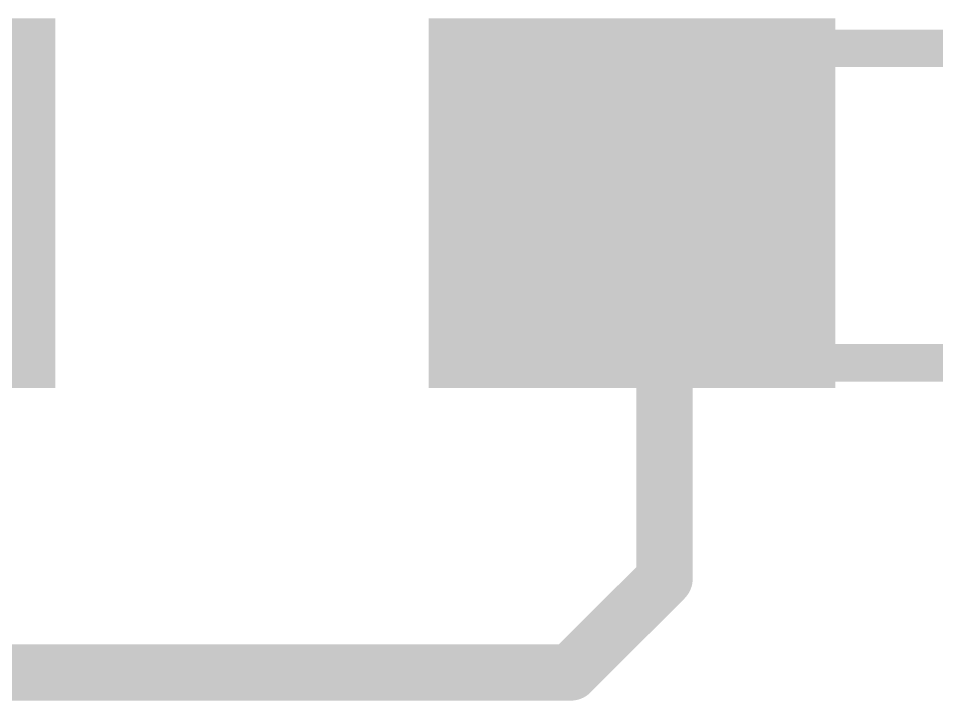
# Model space of a CAD drawing. Extents: x -15.2 to 71.4, y -14.5 to 36.9.
# Drawn here: x 39.654 to 42.138, y 12.878 to 14.724 of the extents above; entities that cross this region are included whole.
import ezdxf

# ---------------------------------------------------------------- set-up
doc = ezdxf.new("R2010")
doc.units = 0
doc.layers.add('1', color=12, linetype='CONTINUOUS')
doc.layers.add('51', color=53, linetype='CONTINUOUS')

# ---------------------------------------------------------------- blocks, each defined once
blk = doc.blocks.new('RECT')
blk.add_solid([(-0.5, -0.5), (0.5, -0.5), (-0.5, 0.5), (0.5, 0.5)])

msp = doc.modelspace()

# ---------------------------------------------------------------- linework, layer by layer
at = {"layer": '1', "const_width": 0.1524}
for points in [[(41.402, 14.136), (41.314, 14.224)], [(41.402, 13.208), (41.402, 14.136)], [(41.148, 12.954), (41.402, 13.208)], [(38.989, 12.954), (41.148, 12.954)]]:
    msp.add_lwpolyline(points, dxfattribs=at)
at = {"layer": '1', "const_width": 0.0762}
for points in [[(41.3409, 14.2509, 1), (41.2871, 14.1971)], [(41.4401, 14.136, 1), (41.3639, 14.136)], [(41.3751, 14.1091, 1), (41.4289, 14.1629)], [(41.4289, 13.1811, 1), (41.3751, 13.2349)], [(41.3639, 13.208, 1), (41.4401, 13.208)], [(41.1211, 12.9809, 1), (41.1749, 12.9271)], [(41.148, 12.9159, 1), (41.148, 12.9921)]]:
    msp.add_lwpolyline(points, format="xyb", dxfattribs=at)
at = {"layer": '51', "const_width": 0.1016}
for points in [[(42.52, 14.643), (41.808, 14.643)], [(42.52, 13.792), (41.808, 13.792)]]:
    msp.add_lwpolyline(points, dxfattribs=at)
at = {"layer": '51', "const_width": 0.0508}
for points in [[(41.808, 14.6684, 1), (41.808, 14.6176)], [(41.808, 13.8174, 1), (41.808, 13.7666)]]:
    msp.add_lwpolyline(points, format="xyb", dxfattribs=at)

# ---------------------------------------------------------------- block references
at = {"layer": '1', "xscale": 1.1}
msp.add_blockref('RECT', (39.204, 14.224), dxfattribs=at)
at = {"layer": '1', "xscale": 1.1, "rotation": 180}
msp.add_blockref('RECT', (41.314, 14.224), dxfattribs=at)
at = {"layer": '51', "xscale": 0.5001, "yscale": 0.95, "rotation": 180}
msp.add_blockref('RECT', (41.5838, 14.2189), dxfattribs=at)

doc.saveas('drawing.dxf')
